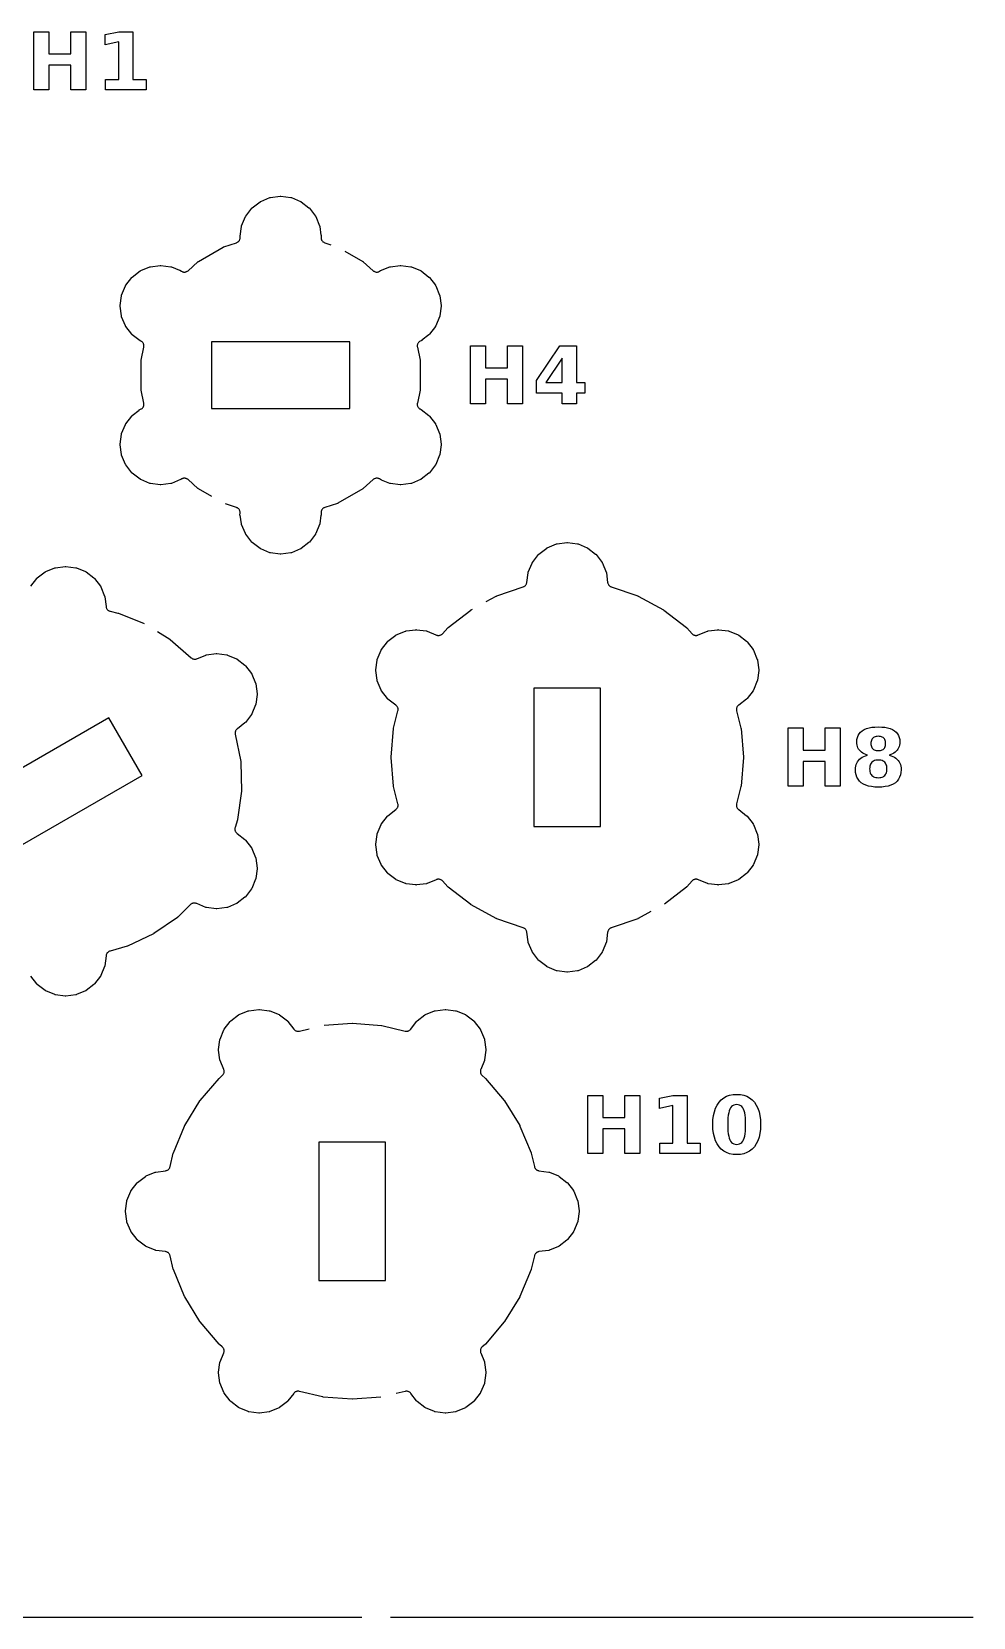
# Model space of a CAD drawing. Header units: millimetres. Extents: x 0 to 300, y 0 to 300.
# Drawn here: x 260.6 to 300, y 150 to 216.4 of the extents above; entities that cross this region are included whole.
import ezdxf

# ---------------------------------------------------------------- set-up
doc = ezdxf.new("R2010")
doc.units = ezdxf.units.MM
doc.layers.add('CUT', color=1, linetype='CONTINUOUS')
doc.layers.add('ENGRAVE', color=5, linetype='CONTINUOUS')

msp = doc.modelspace()

# ---------------------------------------------------------------- linework, layer by layer
at = {"layer": 'CUT', "color": 1}
for points in [[(268.1199, 196.9157), (267.5584, 197.2398), (267.5469, 197.2473), (267.5363, 197.2559), (267.1242, 197.627), (267.1055, 197.6422), (267.0869, 197.6545), (267.0672, 197.6649), (267.0465, 197.6733), (267.0252, 197.6796), (267.0033, 197.6838), (266.9811, 197.6857), (266.9588, 197.6855), (266.9366, 197.6831), (266.9148, 197.6785), (266.8936, 197.6717), (266.8731, 197.6629), (266.8537, 197.6521), (266.8401, 197.6427), (266.824, 197.6318), (266.8112, 197.6259), (266.4296, 197.4678), (266.4157, 197.4627), (266.4012, 197.4602), (265.9917, 197.4063), (265.977, 197.405), (265.9624, 197.4063), (265.5528, 197.4602), (265.5383, 197.4628), (265.5245, 197.4678), (265.1429, 197.6259), (265.1295, 197.6321), (265.1175, 197.6405), (264.7898, 197.892), (264.7785, 197.9015), (264.769, 197.9127), (264.5176, 198.2404), (264.5091, 198.2525), (264.5029, 198.2658), (264.3448, 198.6475), (264.3398, 198.6613), (264.3373, 198.6758), (264.2833, 199.0853), (264.2821, 199.1), (264.2833, 199.1147), (264.3373, 199.5242), (264.3398, 199.5387), (264.3448, 199.5525), (264.5029, 199.9342), (264.5092, 199.9475), (264.5176, 199.9596), (264.769, 200.2873), (264.7785, 200.2986), (264.7898, 200.308), (265.0843, 200.534), (265.0795, 200.5443), (265.1614, 200.5831), (265.1805, 200.5946), (265.1984, 200.6079), (265.2149, 200.6229), (265.2298, 200.6395), (265.2429, 200.6575), (265.2543, 200.6766), (265.2637, 200.6969), (265.271, 200.7179), (265.2762, 200.7395), (265.2793, 200.7616), (265.2801, 200.7839), (265.2788, 200.8061), (265.2749, 200.83), (265.1596, 201.3724), (265.1575, 201.3859), (265.1568, 201.3996), (265.1568, 202.6004), (265.1575, 202.6141), (265.1596, 202.6276), (265.2749, 203.17), (265.2788, 203.1939), (265.2801, 203.2161), (265.2793, 203.2384), (265.2762, 203.2605), (265.271, 203.2821), (265.2637, 203.3031), (265.2543, 203.3234), (265.2429, 203.3425), (265.2298, 203.3605), (265.2149, 203.3771), (265.1984, 203.3921), (265.1805, 203.4054), (265.1614, 203.4169), (265.1465, 203.424), (265.1291, 203.4324), (265.1175, 203.4405), (264.7898, 203.692), (264.7785, 203.7015), (264.769, 203.7127), (264.5176, 204.0404), (264.5091, 204.0525), (264.5029, 204.0658), (264.3448, 204.4475), (264.3398, 204.4613), (264.3373, 204.4758), (264.2833, 204.8853), (264.2821, 204.9), (264.2833, 204.9147), (264.3373, 205.3242), (264.3398, 205.3387), (264.3448, 205.3525), (264.5029, 205.7342), (264.5092, 205.7475), (264.5176, 205.7596), (264.769, 206.0873), (264.7785, 206.0986), (264.7898, 206.108), (265.1175, 206.3595), (265.1296, 206.3679), (265.1429, 206.3741), (265.5245, 206.5322), (265.5384, 206.5373), (265.5529, 206.5398), (265.9624, 206.5937), (265.9771, 206.595), (265.9917, 206.5937), (266.4013, 206.5398), (266.4158, 206.5372), (266.4296, 206.5322), (266.7725, 206.3902), (266.7791, 206.3995), (266.8537, 206.3479), (266.8731, 206.3371), (266.8936, 206.3283), (266.9148, 206.3215), (266.9366, 206.3169), (266.9588, 206.3145), (266.9811, 206.3143), (267.0033, 206.3162), (267.0252, 206.3204), (267.0465, 206.3267), (267.0672, 206.3351), (267.0869, 206.3455), (267.1055, 206.3578), (267.1242, 206.373), (267.5363, 206.7441), (267.5469, 206.7527), (267.5584, 206.7602), (268.5983, 207.3606), (268.6105, 207.3668), (268.6234, 207.3717), (269.1507, 207.5431), (269.1733, 207.5517), (269.1933, 207.5616), (269.2121, 207.5735), (269.2297, 207.5872), (269.2458, 207.6025), (269.2604, 207.6194), (269.2732, 207.6376), (269.2841, 207.657), (269.2931, 207.6774), (269.3, 207.6986), (269.3048, 207.7204), (269.3074, 207.7425), (269.3078, 207.7648), (269.3064, 207.7812), (269.305, 207.8006), (269.3063, 207.8147), (269.3602, 208.2242), (269.3628, 208.2387), (269.3678, 208.2525), (269.5259, 208.6342), (269.5321, 208.6475), (269.5405, 208.6596), (269.792, 208.9873), (269.8015, 208.9986), (269.8127, 209.008), (270.1404, 209.2595), (270.1525, 209.2679), (270.1658, 209.2741), (270.5475, 209.4322), (270.5613, 209.4373), (270.5758, 209.4398), (270.9853, 209.4937), (271, 209.495), (271.0147, 209.4937), (271.4242, 209.4398), (271.4387, 209.4372), (271.4525, 209.4322), (271.8342, 209.2741), (271.8475, 209.2679), (271.8596, 209.2595), (272.1873, 209.008), (272.1986, 208.9985), (272.208, 208.9873), (272.4595, 208.6596), (272.4679, 208.6475), (272.4741, 208.6342), (272.6322, 208.2525), (272.6373, 208.2387), (272.6398, 208.2242), (272.6883, 207.8562), (272.6996, 207.8552), (272.6922, 207.7648), (272.6926, 207.7425), (272.6952, 207.7204), (272.7, 207.6986), (272.7069, 207.6774), (272.7159, 207.657), (272.7268, 207.6376), (272.7396, 207.6194), (272.7542, 207.6025), (272.7703, 207.5872), (272.7879, 207.5735), (272.8067, 207.5616), (272.8267, 207.5517), (272.8493, 207.5431), (273.1045, 207.4601)], [(273.693, 207.1924), (274.4416, 206.7602), (274.4531, 206.7527), (274.4637, 206.7441), (274.8758, 206.373), (274.8945, 206.3578), (274.9131, 206.3455), (274.9328, 206.3351), (274.9535, 206.3267), (274.9748, 206.3204), (274.9967, 206.3162), (275.0189, 206.3143), (275.0412, 206.3145), (275.0634, 206.3169), (275.0852, 206.3215), (275.1064, 206.3283), (275.1269, 206.3371), (275.1463, 206.3479), (275.1599, 206.3573), (275.176, 206.3682), (275.1888, 206.3741), (275.5704, 206.5322), (275.5843, 206.5373), (275.5988, 206.5398), (276.0083, 206.5937), (276.023, 206.595), (276.0376, 206.5937), (276.4472, 206.5398), (276.4617, 206.5372), (276.4755, 206.5322), (276.8571, 206.3741), (276.8705, 206.3679), (276.8825, 206.3595), (277.2102, 206.108), (277.2215, 206.0985), (277.231, 206.0873), (277.4824, 205.7596), (277.4909, 205.7475), (277.4971, 205.7342), (277.6552, 205.3525), (277.6602, 205.3387), (277.6627, 205.3242), (277.7167, 204.9147), (277.7179, 204.9), (277.7167, 204.8853), (277.6627, 204.4758), (277.6602, 204.4613), (277.6552, 204.4475), (277.4971, 204.0658), (277.4908, 204.0525), (277.4824, 204.0404), (277.231, 203.7127), (277.2215, 203.7014), (277.2102, 203.692), (276.9157, 203.466), (276.9205, 203.4557), (276.8386, 203.4169), (276.8195, 203.4054), (276.8016, 203.3921), (276.7851, 203.3771), (276.7702, 203.3605), (276.7571, 203.3425), (276.7457, 203.3234), (276.7363, 203.3031), (276.729, 203.2821), (276.7238, 203.2605), (276.7207, 203.2384), (276.7199, 203.2161), (276.7212, 203.1939), (276.7251, 203.17), (276.8404, 202.6276), (276.8425, 202.6141), (276.8432, 202.6004), (276.8432, 201.3996), (276.8425, 201.3859), (276.8404, 201.3724), (276.7251, 200.83), (276.7212, 200.8061), (276.7199, 200.7839), (276.7207, 200.7616), (276.7238, 200.7395), (276.729, 200.7179), (276.7363, 200.6969), (276.7457, 200.6766), (276.7571, 200.6575), (276.7702, 200.6395), (276.7851, 200.6229), (276.8016, 200.6079), (276.8195, 200.5946), (276.8386, 200.5831), (276.8535, 200.576), (276.8709, 200.5676), (276.8825, 200.5595), (277.2102, 200.308), (277.2215, 200.2985), (277.231, 200.2873), (277.4824, 199.9596), (277.4909, 199.9475), (277.4971, 199.9342), (277.6552, 199.5525), (277.6602, 199.5387), (277.6627, 199.5242), (277.7167, 199.1147), (277.7179, 199.1), (277.7167, 199.0853), (277.6627, 198.6758), (277.6602, 198.6613), (277.6552, 198.6475), (277.4971, 198.2658), (277.4908, 198.2525), (277.4824, 198.2404), (277.231, 197.9127), (277.2215, 197.9014), (277.2102, 197.892), (276.8825, 197.6405), (276.8704, 197.6321), (276.8571, 197.6259), (276.4755, 197.4678), (276.4616, 197.4627), (276.4471, 197.4602), (276.0376, 197.4063), (276.0229, 197.405), (276.0083, 197.4063), (275.5987, 197.4602), (275.5842, 197.4628), (275.5704, 197.4678), (275.2275, 197.6098), (275.2209, 197.6005), (275.1463, 197.6521), (275.1269, 197.6629), (275.1064, 197.6717), (275.0852, 197.6785), (275.0634, 197.6831), (275.0412, 197.6855), (275.0189, 197.6857), (274.9967, 197.6838), (274.9748, 197.6796), (274.9535, 197.6733), (274.9328, 197.6649), (274.9131, 197.6545), (274.8945, 197.6422), (274.8758, 197.627), (274.4637, 197.2559), (274.4531, 197.2473), (274.4416, 197.2398), (273.4017, 196.6394), (273.3895, 196.6332), (273.3766, 196.6283), (272.8493, 196.4569), (272.8267, 196.4483), (272.8067, 196.4384), (272.7879, 196.4265), (272.7703, 196.4128), (272.7542, 196.3975), (272.7396, 196.3806), (272.7268, 196.3624), (272.7159, 196.343), (272.7069, 196.3226), (272.7, 196.3014), (272.6952, 196.2796), (272.6926, 196.2575), (272.6922, 196.2352), (272.6996, 196.1448), (272.6883, 196.1438), (272.6398, 195.7758), (272.6372, 195.7613), (272.6322, 195.7475), (272.4741, 195.3658), (272.4679, 195.3525), (272.4595, 195.3404), (272.208, 195.0127), (272.1985, 195.0014), (272.1873, 194.992), (271.8596, 194.7405), (271.8475, 194.7321), (271.8342, 194.7259), (271.4525, 194.5678), (271.4387, 194.5627), (271.4242, 194.5602), (271.0147, 194.5063), (271, 194.505), (270.9853, 194.5063), (270.5758, 194.5602), (270.5613, 194.5628), (270.5475, 194.5678), (270.1658, 194.7259), (270.1525, 194.7321), (270.1404, 194.7405), (269.8127, 194.992), (269.8014, 195.0015), (269.792, 195.0127), (269.5405, 195.3404), (269.5321, 195.3525), (269.5259, 195.3658), (269.3678, 195.7475), (269.3627, 195.7613), (269.3602, 195.7758), (269.3117, 196.1438), (269.3004, 196.1448), (269.3078, 196.2352), (269.3074, 196.2575), (269.3048, 196.2796), (269.3, 196.3014), (269.2931, 196.3226), (269.2841, 196.343), (269.2732, 196.3624), (269.2604, 196.3806), (269.2458, 196.3975), (269.2297, 196.4128), (269.2121, 196.4265), (269.1933, 196.4384), (269.1733, 196.4483), (269.1507, 196.4569), (268.69, 196.6066)], [(279.6027, 192.5188), (280.0278, 192.7489), (280.0376, 192.7537), (280.0477, 192.7576), (281.1554, 193.1379), (281.1782, 193.147), (281.1983, 193.1575), (281.2172, 193.17), (281.2348, 193.1843), (281.2509, 193.2003), (281.2652, 193.2179), (281.2777, 193.2368), (281.2883, 193.2569), (281.2967, 193.2779), (281.3031, 193.2997), (281.3075, 193.3238), (281.3602, 193.7242), (281.3628, 193.7387), (281.3678, 193.7525), (281.5259, 194.1342), (281.5321, 194.1475), (281.5405, 194.1596), (281.792, 194.4873), (281.8015, 194.4986), (281.8127, 194.508), (282.1404, 194.7595), (282.1525, 194.7679), (282.1658, 194.7741), (282.5475, 194.9322), (282.5613, 194.9373), (282.5758, 194.9398), (282.9853, 194.9937), (283, 194.995), (283.0147, 194.9937), (283.4242, 194.9398), (283.4387, 194.9372), (283.4525, 194.9322), (283.8342, 194.7741), (283.8475, 194.7679), (283.8596, 194.7595), (284.1873, 194.508), (284.1986, 194.4985), (284.208, 194.4873), (284.4595, 194.1596), (284.4679, 194.1475), (284.4741, 194.1342), (284.6322, 193.7525), (284.6373, 193.7387), (284.6398, 193.7242), (284.6925, 193.3238), (284.6969, 193.2997), (284.7033, 193.2779), (284.7117, 193.2569), (284.7223, 193.2368), (284.7348, 193.2179), (284.7491, 193.2003), (284.7652, 193.1843), (284.7828, 193.17), (284.8017, 193.1575), (284.8218, 193.147), (284.8446, 193.1379), (285.9523, 192.7576), (285.9624, 192.7537), (285.9722, 192.7489), (287.0243, 192.1795), (287.0336, 192.1739), (287.0425, 192.1676), (287.9866, 191.4328), (287.9948, 191.4258), (288.0025, 191.4182), (288.2249, 191.1765), (288.2418, 191.1599), (288.2588, 191.1462), (288.277, 191.1341), (288.2963, 191.1239), (288.3165, 191.1156), (288.3374, 191.1093), (288.3588, 191.1051), (288.3806, 191.1029), (288.4024, 191.1029), (288.4242, 191.105), (288.4456, 191.1092), (288.4665, 191.1155), (288.4834, 191.1224), (288.8695, 191.2822), (288.8833, 191.2873), (288.8978, 191.2898), (289.3073, 191.3437), (289.322, 191.345), (289.3367, 191.3437), (289.7462, 191.2898), (289.7607, 191.2872), (289.7745, 191.2822), (290.1562, 191.1241), (290.1695, 191.1179), (290.1815, 191.1095), (290.5093, 190.858), (290.5206, 190.8485), (290.53, 190.8373), (290.7815, 190.5096), (290.7899, 190.4975), (290.7961, 190.4842), (290.9542, 190.1025), (290.9592, 190.0887), (290.9618, 190.0742), (291.0157, 189.6647), (291.017, 189.65), (291.0157, 189.6353), (290.9618, 189.2258), (290.9592, 189.2113), (290.9542, 189.1975), (290.7961, 188.8158), (290.7899, 188.8025), (290.7815, 188.7904), (290.53, 188.4627), (290.5205, 188.4514), (290.5093, 188.442), (290.1815, 188.1905), (290.1793, 188.189), (290.1599, 188.1739), (290.1436, 188.1583), (290.1289, 188.1411), (290.1159, 188.1225), (290.1049, 188.1027), (290.096, 188.0819), (290.0892, 188.0604), (290.0846, 188.0382), (290.0822, 188.0157), (290.0821, 187.9931), (290.0843, 187.9705), (290.0892, 187.9465), (290.272, 187.2245), (290.2742, 187.2139), (290.2756, 187.2031), (290.3744, 186.0108), (290.3748, 186), (290.3744, 185.9892), (290.2756, 184.7969), (290.2742, 184.7861), (290.272, 184.7755), (290.0892, 184.0535), (290.0843, 184.0295), (290.0821, 184.0069), (290.0822, 183.9843), (290.0846, 183.9618), (290.0892, 183.9396), (290.096, 183.9181), (290.1049, 183.8973), (290.1159, 183.8775), (290.1289, 183.8589), (290.1436, 183.8417), (290.1599, 183.8261), (290.1793, 183.811), (290.1815, 183.8095), (290.5093, 183.558), (290.5206, 183.5485), (290.53, 183.5373), (290.7815, 183.2096), (290.7899, 183.1975), (290.7961, 183.1842), (290.9542, 182.8025), (290.9592, 182.7887), (290.9618, 182.7742), (291.0157, 182.3647), (291.017, 182.35), (291.0157, 182.3353), (290.9618, 181.9258), (290.9592, 181.9113), (290.9542, 181.8975), (290.7961, 181.5158), (290.7899, 181.5025), (290.7815, 181.4904), (290.53, 181.1627), (290.5205, 181.1514), (290.5093, 181.142), (290.1815, 180.8905), (290.1695, 180.8821), (290.1561, 180.8759), (289.7745, 180.7178), (289.7607, 180.7127), (289.7462, 180.7102), (289.3366, 180.6563), (289.322, 180.655), (289.3073, 180.6563), (288.8978, 180.7102), (288.8833, 180.7128), (288.8694, 180.7178), (288.494, 180.8733), (288.4665, 180.8845), (288.4456, 180.8908), (288.4242, 180.895), (288.4024, 180.8971), (288.3806, 180.8971), (288.3588, 180.8949), (288.3374, 180.8907), (288.3165, 180.8844), (288.2963, 180.8761), (288.277, 180.8659), (288.2588, 180.8538), (288.2418, 180.8401), (288.2249, 180.8235), (288.0025, 180.5818), (287.9948, 180.5742), (287.9866, 180.5672), (287.0721, 179.8555)], [(260.5405, 193.1596), (260.792, 193.4873), (260.8015, 193.4986), (260.8127, 193.508), (261.1404, 193.7595), (261.1525, 193.7679), (261.1658, 193.7741), (261.5475, 193.9322), (261.5613, 193.9373), (261.5758, 193.9398), (261.9853, 193.9937), (262, 193.995), (262.0147, 193.9937), (262.4242, 193.9398), (262.4387, 193.9372), (262.4525, 193.9322), (262.8342, 193.7741), (262.8475, 193.7679), (262.8596, 193.7595), (263.1873, 193.508), (263.1986, 193.4985), (263.208, 193.4873), (263.4595, 193.1596), (263.4679, 193.1475), (263.4741, 193.1342), (263.6322, 192.7525), (263.6373, 192.7387), (263.6398, 192.7242), (263.6928, 192.3213), (263.6969, 192.2919), (263.7019, 192.2706), (263.709, 192.25), (263.718, 192.2301), (263.729, 192.2112), (263.7417, 192.1934), (263.7561, 192.177), (263.772, 192.162), (263.7893, 192.1487), (263.8078, 192.1371), (263.8273, 192.1273), (263.8477, 192.1195), (263.8705, 192.1132), (264.191, 192.0414), (264.2015, 192.0386), (264.2117, 192.0349), (265.2853, 191.5988)], [(286.5048, 179.5394), (285.9722, 179.2511), (285.9624, 179.2463), (285.9523, 179.2424), (284.8446, 178.8621), (284.8218, 178.853), (284.8017, 178.8425), (284.7828, 178.83), (284.7652, 178.8157), (284.7491, 178.7997), (284.7348, 178.7821), (284.7223, 178.7632), (284.7117, 178.7431), (284.7033, 178.7221), (284.6969, 178.7003), (284.6925, 178.6762), (284.6398, 178.2758), (284.6372, 178.2613), (284.6322, 178.2475), (284.4741, 177.8658), (284.4679, 177.8525), (284.4595, 177.8404), (284.208, 177.5127), (284.1985, 177.5014), (284.1873, 177.492), (283.8596, 177.2405), (283.8475, 177.2321), (283.8342, 177.2259), (283.4525, 177.0678), (283.4387, 177.0627), (283.4242, 177.0602), (283.0147, 177.0063), (283, 177.005), (282.9853, 177.0063), (282.5758, 177.0602), (282.5613, 177.0628), (282.5475, 177.0678), (282.1658, 177.2259), (282.1525, 177.2321), (282.1404, 177.2405), (281.8127, 177.492), (281.8014, 177.5015), (281.792, 177.5127), (281.5405, 177.8404), (281.5321, 177.8525), (281.5259, 177.8658), (281.3678, 178.2475), (281.3627, 178.2613), (281.3602, 178.2758), (281.3075, 178.6762), (281.3031, 178.7003), (281.2967, 178.7221), (281.2883, 178.7431), (281.2777, 178.7632), (281.2652, 178.7821), (281.2509, 178.7997), (281.2348, 178.8157), (281.2172, 178.83), (281.1983, 178.8425), (281.1782, 178.853), (281.1554, 178.8621), (280.0477, 179.2424), (280.0376, 179.2463), (280.0278, 179.2511), (278.9757, 179.8205), (278.9664, 179.8261), (278.9575, 179.8324), (278.0134, 180.5672), (278.0052, 180.5742), (277.9975, 180.5818), (277.7751, 180.8235), (277.7582, 180.8401), (277.7412, 180.8538), (277.723, 180.8659), (277.7037, 180.8761), (277.6835, 180.8844), (277.6626, 180.8907), (277.6412, 180.8949), (277.6194, 180.8971), (277.5976, 180.8971), (277.5758, 180.895), (277.5544, 180.8908), (277.5335, 180.8845), (277.5166, 180.8776), (277.1305, 180.7178), (277.1167, 180.7127), (277.1022, 180.7102), (276.6927, 180.6563), (276.678, 180.655), (276.6633, 180.6563), (276.2538, 180.7102), (276.2393, 180.7128), (276.2255, 180.7178), (275.8438, 180.8759), (275.8305, 180.8821), (275.8185, 180.8905), (275.4907, 181.142), (275.4794, 181.1515), (275.47, 181.1627), (275.2185, 181.4904), (275.2101, 181.5025), (275.2039, 181.5158), (275.0458, 181.8975), (275.0408, 181.9113), (275.0382, 181.9258), (274.9843, 182.3353), (274.983, 182.35), (274.9843, 182.3647), (275.0382, 182.7742), (275.0408, 182.7887), (275.0458, 182.8025), (275.2039, 183.1842), (275.2101, 183.1975), (275.2185, 183.2096), (275.47, 183.5373), (275.4795, 183.5486), (275.4907, 183.558), (275.8185, 183.8095), (275.8207, 183.811), (275.8401, 183.8261), (275.8564, 183.8417), (275.8711, 183.8589), (275.8841, 183.8775), (275.8951, 183.8973), (275.904, 183.9181), (275.9108, 183.9396), (275.9154, 183.9618), (275.9178, 183.9843), (275.9179, 184.0069), (275.9157, 184.0295), (275.9108, 184.0535), (275.728, 184.7755), (275.7258, 184.7861), (275.7244, 184.7969), (275.6256, 185.9892), (275.6252, 186), (275.6256, 186.0108), (275.7244, 187.2031), (275.7258, 187.2139), (275.728, 187.2245), (275.9108, 187.9465), (275.9157, 187.9705), (275.9179, 187.9931), (275.9178, 188.0157), (275.9154, 188.0382), (275.9108, 188.0604), (275.904, 188.0819), (275.8951, 188.1027), (275.8841, 188.1225), (275.8711, 188.1411), (275.8564, 188.1583), (275.8401, 188.1739), (275.8207, 188.189), (275.8185, 188.1905), (275.4907, 188.442), (275.4794, 188.4515), (275.47, 188.4627), (275.2185, 188.7904), (275.2101, 188.8025), (275.2039, 188.8158), (275.0458, 189.1975), (275.0408, 189.2113), (275.0382, 189.2258), (274.9843, 189.6353), (274.983, 189.65), (274.9843, 189.6647), (275.0382, 190.0742), (275.0408, 190.0887), (275.0458, 190.1025), (275.2039, 190.4842), (275.2101, 190.4975), (275.2185, 190.5096), (275.47, 190.8373), (275.4795, 190.8486), (275.4907, 190.858), (275.8185, 191.1095), (275.8305, 191.1179), (275.8439, 191.1241), (276.2255, 191.2822), (276.2393, 191.2873), (276.2538, 191.2898), (276.6634, 191.3437), (276.678, 191.345), (276.6927, 191.3437), (277.1022, 191.2898), (277.1167, 191.2872), (277.1306, 191.2822), (277.506, 191.1267), (277.5335, 191.1155), (277.5544, 191.1092), (277.5758, 191.105), (277.5976, 191.1029), (277.6194, 191.1029), (277.6412, 191.1051), (277.6626, 191.1093), (277.6835, 191.1156), (277.7037, 191.1239), (277.723, 191.1341), (277.7412, 191.1462), (277.7582, 191.1599), (277.7751, 191.1765), (277.9975, 191.4182), (278.0052, 191.4258), (278.0134, 191.4328), (278.9575, 192.1676), (278.9664, 192.1739), (278.9757, 192.1795), (279.031, 192.2094)], [(265.8427, 191.2656), (266.3586, 190.9484), (266.3676, 190.9424), (266.3761, 190.9356), (267.2593, 190.1664), (267.2786, 190.1512), (267.2978, 190.1391), (267.318, 190.1289), (267.3392, 190.1208), (267.3611, 190.115), (267.3835, 190.1113), (267.4061, 190.1099), (267.4288, 190.1108), (267.4512, 190.114), (267.4732, 190.1194), (267.4964, 190.1277), (267.8695, 190.2822), (267.8833, 190.2873), (267.8978, 190.2898), (268.3073, 190.3437), (268.322, 190.345), (268.3367, 190.3437), (268.7462, 190.2898), (268.7607, 190.2872), (268.7745, 190.2822), (269.1562, 190.1241), (269.1695, 190.1179), (269.1815, 190.1095), (269.5093, 189.858), (269.5206, 189.8485), (269.53, 189.8373), (269.7815, 189.5096), (269.7899, 189.4975), (269.7961, 189.4842), (269.9542, 189.1025), (269.9592, 189.0887), (269.9618, 189.0742), (270.0157, 188.6647), (270.017, 188.65), (270.0157, 188.6353), (269.9618, 188.2258), (269.9592, 188.2113), (269.9542, 188.1975), (269.7961, 187.8158), (269.7899, 187.8025), (269.7815, 187.7904), (269.53, 187.4627), (269.5205, 187.4514), (269.5093, 187.442), (269.1889, 187.1962), (269.1702, 187.1802), (269.1545, 187.1639), (269.1405, 187.146), (269.1284, 187.1269), (269.1183, 187.1066), (269.1102, 187.0854), (269.1044, 187.0635), (269.1008, 187.0411), (269.0994, 187.0185), (269.1004, 186.9958), (269.1039, 186.9715), (269.3284, 185.822), (269.33, 185.8113), (269.3308, 185.8005), (269.3638, 184.6046), (269.3636, 184.5937), (269.3626, 184.583), (269.1982, 183.3979), (269.1963, 183.3873), (269.1935, 183.3768), (269.0955, 183.0633), (269.0895, 183.0404), (269.0861, 183.0189), (269.0848, 182.9971), (269.0856, 182.9752), (269.0885, 182.9536), (269.0935, 182.9323), (269.1005, 182.9116), (269.1096, 182.8917), (269.1205, 182.8728), (269.1332, 182.855), (269.1475, 182.8386), (269.1634, 182.8236), (269.1778, 182.8124), (269.5093, 182.558), (269.5206, 182.5485), (269.53, 182.5373), (269.7815, 182.2096), (269.7899, 182.1975), (269.7961, 182.1842), (269.9542, 181.8025), (269.9592, 181.7887), (269.9618, 181.7742), (270.0157, 181.3647), (270.017, 181.35), (270.0157, 181.3353), (269.9618, 180.9258), (269.9592, 180.9113), (269.9542, 180.8975), (269.7961, 180.5158), (269.7899, 180.5025), (269.7815, 180.4904), (269.53, 180.1627), (269.5205, 180.1514), (269.5093, 180.142), (269.1815, 179.8905), (269.1695, 179.8821), (269.1561, 179.8759), (268.7745, 179.7178), (268.7607, 179.7127), (268.7462, 179.7102), (268.3366, 179.6563), (268.322, 179.655), (268.3073, 179.6563), (267.8978, 179.7102), (267.8833, 179.7128), (267.8694, 179.7178), (267.4878, 179.8759), (267.4853, 179.877), (267.4626, 179.8863), (267.4409, 179.8926), (267.4187, 179.8968), (267.3961, 179.8987), (267.3735, 179.8983), (267.351, 179.8957), (267.3289, 179.8908), (267.3074, 179.8837), (267.2868, 179.8745), (267.2671, 179.8632), (267.2487, 179.8501), (267.2303, 179.8339), (266.6964, 179.3145), (266.6883, 179.3073), (266.6797, 179.3007), (265.6966, 178.619), (265.6874, 178.6132), (265.6778, 178.6082), (264.5959, 178.0976), (264.5859, 178.0934), (264.5756, 178.09), (263.8589, 177.8874), (263.8356, 177.8795), (263.815, 177.8701), (263.7955, 177.8588), (263.7772, 177.8455), (263.7603, 177.8304), (263.745, 177.8137), (263.7315, 177.7956), (263.7198, 177.7762), (263.7102, 177.7557), (263.7027, 177.7343), (263.6973, 177.7124), (263.694, 177.6881), (263.6937, 177.6853), (263.6398, 177.2758), (263.6372, 177.2613), (263.6322, 177.2475), (263.4741, 176.8658), (263.4679, 176.8525), (263.4595, 176.8404), (263.208, 176.5127), (263.1985, 176.5014), (263.1873, 176.492), (262.8596, 176.2405), (262.8475, 176.2321), (262.8342, 176.2259), (262.4525, 176.0678), (262.4387, 176.0627), (262.4242, 176.0602), (262.0147, 176.0063), (262, 176.005), (261.9853, 176.0063), (261.5758, 176.0602), (261.5613, 176.0628), (261.5475, 176.0678), (261.1658, 176.2259), (261.1525, 176.2321), (261.1404, 176.2405), (260.8127, 176.492), (260.8014, 176.5015), (260.792, 176.5127), (260.5405, 176.8404)], [(275.2006, 159.2193), (274.0103, 159.1256), (274, 159.1252), (273.9897, 159.1256), (272.7783, 159.2209), (272.7681, 159.2221), (272.758, 159.2241), (271.7852, 159.4577), (271.7622, 159.462), (271.7408, 159.464), (271.7192, 159.4639), (271.6977, 159.4618), (271.6765, 159.4575), (271.6559, 159.4513), (271.6359, 159.4432), (271.6168, 159.4331), (271.5987, 159.4213), (271.5819, 159.4078), (271.5665, 159.3927), (271.5513, 159.3749), (271.308, 159.0577), (271.2985, 159.0464), (271.2873, 159.037), (270.9596, 158.7855), (270.9475, 158.7771), (270.9342, 158.7709), (270.5525, 158.6128), (270.5387, 158.6077), (270.5242, 158.6052), (270.1147, 158.5513), (270.1, 158.55), (270.0853, 158.5513), (269.6758, 158.6052), (269.6613, 158.6078), (269.6475, 158.6128), (269.2658, 158.7709), (269.2525, 158.7771), (269.2404, 158.7855), (268.9127, 159.037), (268.9014, 159.0465), (268.892, 159.0577), (268.6405, 159.3854), (268.6321, 159.3975), (268.6259, 159.4108), (268.4678, 159.7925), (268.4627, 159.8063), (268.4602, 159.8208), (268.4063, 160.2303), (268.405, 160.245), (268.4063, 160.2597), (268.4602, 160.6692), (268.4628, 160.6837), (268.4678, 160.6975), (268.6196, 161.0639), (268.6275, 161.0861), (268.6328, 161.1072), (268.6361, 161.1286), (268.6373, 161.1503), (268.6364, 161.1721), (268.6334, 161.1936), (268.6283, 161.2147), (268.6212, 161.2353), (268.6122, 161.255), (268.6012, 161.2738), (268.5886, 161.2915), (268.5743, 161.3078), (268.5571, 161.324), (268.4392, 161.4247), (268.4317, 161.4317), (268.4247, 161.4392), (267.6355, 162.3632), (267.6291, 162.3713), (267.6234, 162.3799), (266.9885, 163.4159), (266.9835, 163.4249), (266.9792, 163.4343), (266.5142, 164.5569), (266.5106, 164.5665), (266.5078, 164.5765), (266.3739, 165.1341), (266.367, 165.1575), (266.3585, 165.1784), (266.348, 165.1984), (266.3355, 165.2172), (266.3212, 165.2346), (266.3052, 165.2505), (266.2877, 165.2647), (266.2689, 165.2772), (266.2489, 165.2876), (266.2279, 165.296), (266.2063, 165.3023), (266.1822, 165.3067), (265.7758, 165.3602), (265.7613, 165.3628), (265.7475, 165.3678), (265.3658, 165.5259), (265.3525, 165.5321), (265.3404, 165.5405), (265.0127, 165.792), (265.0014, 165.8015), (264.992, 165.8127), (264.7405, 166.1404), (264.7321, 166.1525), (264.7259, 166.1658), (264.5678, 166.5475), (264.5627, 166.5613), (264.5602, 166.5758), (264.5063, 166.9853), (264.505, 167), (264.5063, 167.0147), (264.5602, 167.4242), (264.5628, 167.4387), (264.5678, 167.4525), (264.7259, 167.8342), (264.7321, 167.8475), (264.7405, 167.8596), (264.992, 168.1873), (265.0015, 168.1986), (265.0127, 168.208), (265.3404, 168.4595), (265.3525, 168.4679), (265.3658, 168.4741), (265.7475, 168.6322), (265.7613, 168.6373), (265.7758, 168.6398), (266.1822, 168.6933), (266.2063, 168.6977), (266.2279, 168.704), (266.2489, 168.7124), (266.2689, 168.7228), (266.2877, 168.7353), (266.3052, 168.7495), (266.3212, 168.7654), (266.3355, 168.7828), (266.348, 168.8016), (266.3585, 168.8216), (266.367, 168.8425), (266.3739, 168.8659), (266.5078, 169.4235), (266.5106, 169.4335), (266.5142, 169.4431), (266.9792, 170.5657), (266.9835, 170.5751), (266.9885, 170.5841), (267.6234, 171.6201), (267.6291, 171.6287), (267.6355, 171.6368), (268.4247, 172.5608), (268.4317, 172.5683), (268.4392, 172.5753), (268.5571, 172.676), (268.5743, 172.6922), (268.5886, 172.7085), (268.6012, 172.7262), (268.6122, 172.745), (268.6212, 172.7647), (268.6283, 172.7853), (268.6334, 172.8064), (268.6364, 172.8279), (268.6373, 172.8497), (268.6361, 172.8714), (268.6328, 172.8928), (268.6275, 172.9139), (268.6196, 172.9361), (268.4678, 173.3025), (268.4627, 173.3163), (268.4602, 173.3308), (268.4063, 173.7403), (268.405, 173.755), (268.4063, 173.7697), (268.4602, 174.1792), (268.4628, 174.1937), (268.4678, 174.2075), (268.6259, 174.5892), (268.6321, 174.6025), (268.6405, 174.6146), (268.892, 174.9423), (268.9015, 174.9536), (268.9127, 174.963), (269.2404, 175.2145), (269.2525, 175.2229), (269.2658, 175.2291), (269.6475, 175.3872), (269.6613, 175.3923), (269.6758, 175.3948), (270.0853, 175.4487), (270.1, 175.45), (270.1147, 175.4487), (270.5242, 175.3948), (270.5387, 175.3922), (270.5525, 175.3872), (270.9342, 175.2291), (270.9475, 175.2229), (270.9596, 175.2145), (271.2873, 174.963), (271.2986, 174.9535), (271.308, 174.9423), (271.5513, 174.6251), (271.5665, 174.6073), (271.5819, 174.5922), (271.5987, 174.5787), (271.6168, 174.5669), (271.6359, 174.5568), (271.6559, 174.5487), (271.6765, 174.5425), (271.6977, 174.5382), (271.7192, 174.5361), (271.7408, 174.536), (271.7622, 174.538), (271.7852, 174.5423), (272.1938, 174.6404)], [(272.8273, 174.7829), (273.9897, 174.8744), (274, 174.8748), (274.0103, 174.8744), (275.2217, 174.7791), (275.2319, 174.7779), (275.242, 174.7759), (276.2148, 174.5423), (276.2378, 174.538), (276.2592, 174.536), (276.2808, 174.5361), (276.3023, 174.5382), (276.3235, 174.5425), (276.3441, 174.5487), (276.3641, 174.5568), (276.3832, 174.5669), (276.4013, 174.5787), (276.4181, 174.5922), (276.4335, 174.6073), (276.4487, 174.6251), (276.692, 174.9423), (276.7015, 174.9536), (276.7127, 174.963), (277.0404, 175.2145), (277.0525, 175.2229), (277.0658, 175.2291), (277.4475, 175.3872), (277.4613, 175.3923), (277.4758, 175.3948), (277.8853, 175.4487), (277.9, 175.45), (277.9147, 175.4487), (278.3242, 175.3948), (278.3387, 175.3922), (278.3525, 175.3872), (278.7342, 175.2291), (278.7475, 175.2229), (278.7596, 175.2145), (279.0873, 174.963), (279.0986, 174.9535), (279.108, 174.9423), (279.3595, 174.6146), (279.3679, 174.6025), (279.3741, 174.5892), (279.5322, 174.2075), (279.5373, 174.1937), (279.5398, 174.1792), (279.5937, 173.7697), (279.595, 173.755), (279.5937, 173.7403), (279.5398, 173.3308), (279.5372, 173.3163), (279.5322, 173.3025), (279.3804, 172.9361), (279.3725, 172.9139), (279.3672, 172.8928), (279.3639, 172.8714), (279.3627, 172.8497), (279.3636, 172.8279), (279.3666, 172.8064), (279.3717, 172.7853), (279.3788, 172.7647), (279.3878, 172.745), (279.3988, 172.7262), (279.4114, 172.7085), (279.4257, 172.6922), (279.4429, 172.676), (279.5608, 172.5753), (279.5683, 172.5683), (279.5753, 172.5608), (280.3645, 171.6368), (280.3709, 171.6287), (280.3766, 171.6201), (281.0115, 170.5841), (281.0165, 170.5751), (281.0208, 170.5657), (281.4858, 169.4431), (281.4894, 169.4335), (281.4922, 169.4235), (281.6261, 168.8659), (281.633, 168.8425), (281.6415, 168.8216), (281.652, 168.8016), (281.6645, 168.7828), (281.6788, 168.7654), (281.6948, 168.7495), (281.7123, 168.7353), (281.7311, 168.7228), (281.7511, 168.7124), (281.7721, 168.704), (281.7937, 168.6977), (281.8178, 168.6933), (282.2242, 168.6398), (282.2387, 168.6372), (282.2525, 168.6322), (282.6342, 168.4741), (282.6475, 168.4679), (282.6596, 168.4595), (282.9873, 168.208), (282.9986, 168.1985), (283.008, 168.1873), (283.2595, 167.8596), (283.2679, 167.8475), (283.2741, 167.8342), (283.4322, 167.4525), (283.4373, 167.4387), (283.4398, 167.4242), (283.4937, 167.0147), (283.495, 167), (283.4937, 166.9853), (283.4398, 166.5758), (283.4372, 166.5613), (283.4322, 166.5475), (283.2741, 166.1658), (283.2679, 166.1525), (283.2595, 166.1404), (283.008, 165.8127), (282.9985, 165.8014), (282.9873, 165.792), (282.6596, 165.5405), (282.6475, 165.5321), (282.6342, 165.5259), (282.2525, 165.3678), (282.2387, 165.3627), (282.2242, 165.3602), (281.8178, 165.3067), (281.7937, 165.3023), (281.7721, 165.296), (281.7511, 165.2876), (281.7311, 165.2772), (281.7123, 165.2647), (281.6948, 165.2505), (281.6788, 165.2346), (281.6645, 165.2172), (281.652, 165.1984), (281.6415, 165.1784), (281.633, 165.1575), (281.6261, 165.1341), (281.4922, 164.5765), (281.4894, 164.5665), (281.4858, 164.5569), (281.0208, 163.4343), (281.0165, 163.4249), (281.0115, 163.4159), (280.3766, 162.3799), (280.3709, 162.3713), (280.3645, 162.3632), (279.5753, 161.4392), (279.5683, 161.4317), (279.5608, 161.4247), (279.4429, 161.324), (279.4257, 161.3078), (279.4114, 161.2915), (279.3988, 161.2738), (279.3878, 161.255), (279.3788, 161.2353), (279.3717, 161.2147), (279.3666, 161.1936), (279.3636, 161.1721), (279.3627, 161.1503), (279.3639, 161.1286), (279.3672, 161.1072), (279.3725, 161.0861), (279.3804, 161.0639), (279.5322, 160.6975), (279.5373, 160.6837), (279.5398, 160.6692), (279.5937, 160.2597), (279.595, 160.245), (279.5937, 160.2303), (279.5398, 159.8208), (279.5372, 159.8063), (279.5322, 159.7925), (279.3741, 159.4108), (279.3679, 159.3975), (279.3595, 159.3854), (279.108, 159.0577), (279.0985, 159.0464), (279.0873, 159.037), (278.7596, 158.7855), (278.7475, 158.7771), (278.7342, 158.7709), (278.3525, 158.6128), (278.3387, 158.6077), (278.3242, 158.6052), (277.9147, 158.5513), (277.9, 158.55), (277.8853, 158.5513), (277.4758, 158.6052), (277.4613, 158.6078), (277.4475, 158.6128), (277.0658, 158.7709), (277.0525, 158.7771), (277.0404, 158.7855), (276.7127, 159.037), (276.7014, 159.0465), (276.692, 159.0577), (276.4487, 159.3749), (276.4335, 159.3927), (276.4181, 159.4078), (276.4013, 159.4213), (276.3832, 159.4331), (276.3641, 159.4432), (276.3441, 159.4513), (276.3235, 159.4575), (276.3023, 159.4618), (276.2808, 159.4639), (276.2592, 159.464), (276.2378, 159.462), (276.2148, 159.4577), (275.8335, 159.3661)], [(225.6, 150), (274.4, 150)], [(275.6, 150), (300, 150)]]:
    msp.add_lwpolyline(points, dxfattribs=at)
for points in [[(273.895, 203.395), (268.105, 203.395), (268.105, 200.605), (273.895, 200.605), (273.895, 203.395)], [(284.395, 183.105), (284.395, 188.895), (281.605, 188.895), (281.605, 183.105), (284.395, 183.105)], [(263.8096, 187.6556), (258.7954, 184.7606), (260.1904, 182.3444), (265.2046, 185.2394), (263.8096, 187.6556)], [(275.395, 164.105), (275.395, 169.895), (272.605, 169.895), (272.605, 164.105), (275.395, 164.105)]]:
    msp.add_lwpolyline(points, close=True, dxfattribs=at)
at = {"layer": 'ENGRAVE', "color": 5}
for points in [[(261.2921, 216.3766), (261.2921, 215.4505), (262.2166, 215.4505), (262.2166, 216.3766), (262.8432, 216.3766), (262.8432, 213.9466), (262.2166, 213.9466), (262.2166, 214.9769), (261.2921, 214.9769), (261.2921, 213.9466), (260.6655, 213.9466), (260.6655, 216.3766), (261.2921, 216.3766)], [(264.2265, 214.3795), (264.2265, 215.9502), (263.6585, 215.833), (263.6585, 216.2594), (264.2233, 216.3766), (264.819, 216.3766), (264.819, 214.3795), (265.3724, 214.3795), (265.3724, 213.9466), (263.6731, 213.9466), (263.6731, 214.3795), (264.2265, 214.3795)], [(279.5753, 203.23), (279.5753, 202.3039), (280.4998, 202.3039), (280.4998, 203.23), (281.1264, 203.23), (281.1264, 200.8), (280.4998, 200.8), (280.4998, 201.8303), (279.5753, 201.8303), (279.5753, 200.8), (278.9487, 200.8), (278.9487, 203.23), (279.5753, 203.23)], [(283.3854, 201.6968), (283.732, 201.6968), (283.732, 201.2427), (283.3854, 201.2427), (283.3854, 200.8), (282.7929, 200.8), (282.7929, 201.2427), (281.7154, 201.2427), (281.7154, 201.7798), (282.6888, 203.23), (283.3854, 203.23), (283.3854, 201.6968)], [(282.7929, 201.6968), (282.7929, 202.7141), (282.1061, 201.6968), (282.7929, 201.6968)], [(292.8743, 187.23), (292.8743, 186.3039), (293.7988, 186.3039), (293.7988, 187.23), (294.4254, 187.23), (294.4254, 184.8), (293.7988, 184.8), (293.7988, 185.8303), (292.8743, 185.8303), (292.8743, 184.8), (292.2477, 184.8), (292.2477, 187.23), (292.8743, 187.23)], [(295.3738, 186.1786), (295.3212, 186.2147), (295.2747, 186.2549), (295.2342, 186.299), (295.1999, 186.347), (295.1718, 186.3988), (295.15, 186.4545), (295.1344, 186.5139), (295.125, 186.5771), (295.1219, 186.6441), (295.1283, 186.7425), (295.1474, 186.8329), (295.1793, 186.9151), (295.2239, 186.9891), (295.2813, 187.055), (295.3514, 187.1128), (295.4339, 187.1621), (295.5283, 187.2023), (295.6346, 187.2337), (295.7529, 187.2561), (295.8831, 187.2695), (296.0252, 187.274), (296.1664, 187.2695), (296.2958, 187.2561), (296.4134, 187.2339), (296.5193, 187.2027), (296.6134, 187.1626), (296.6958, 187.1136), (296.7659, 187.0561), (296.8233, 186.9902), (296.8679, 186.9161), (296.8998, 186.8337), (296.9189, 186.743), (296.9253, 186.6441), (296.9222, 186.5771), (296.9127, 186.5139), (296.897, 186.4545), (296.875, 186.3988), (296.8467, 186.347), (296.8122, 186.299), (296.7715, 186.2549), (296.7247, 186.2147), (296.672, 186.1786), (296.6132, 186.1464), (296.5485, 186.1182), (296.4777, 186.0939), (296.5568, 186.0688), (296.6292, 186.0389), (296.6948, 186.0042), (296.7537, 185.9648), (296.8058, 185.9207), (296.8512, 185.8718), (296.8898, 185.8183), (296.9213, 185.7603), (296.9458, 185.6978), (296.9634, 185.6309), (296.9739, 185.5595), (296.9774, 185.4836), (296.9707, 185.3681), (296.9507, 185.2623), (296.9174, 185.1664), (296.8707, 185.0803), (296.8107, 185.004), (296.7373, 184.9375), (296.6508, 184.8811), (296.5515, 184.8349), (296.4393, 184.799), (296.3141, 184.7733), (296.1761, 184.7579), (296.0252, 184.7528), (295.8738, 184.7579), (295.7352, 184.7733), (295.6096, 184.799), (295.4968, 184.8349), (295.3969, 184.8811), (295.3099, 184.9375), (295.236, 185.004), (295.1756, 185.0803), (295.1286, 185.1664), (295.0951, 185.2623), (295.0749, 185.3681), (295.0682, 185.4836), (295.0717, 185.5595), (295.0822, 185.6309), (295.0997, 185.6978), (295.1243, 185.7603), (295.1558, 185.8183), (295.1943, 185.8718), (295.2398, 185.9207), (295.2919, 185.9648), (295.3508, 186.0042), (295.4164, 186.0389), (295.4888, 186.0688), (295.5679, 186.0939), (295.4971, 186.1182), (295.4324, 186.1464), (295.3738, 186.1786)], [(295.7233, 186.4914), (295.7345, 186.4524), (295.7502, 186.4171), (295.7703, 186.3855), (295.7949, 186.3576), (295.8237, 186.3337), (295.8563, 186.3142), (295.8928, 186.299), (295.9331, 186.2882), (295.9772, 186.2817), (296.0252, 186.2795), (296.0722, 186.2817), (296.1155, 186.2882), (296.155, 186.299), (296.1909, 186.3142), (296.223, 186.3337), (296.2515, 186.3576), (296.2758, 186.3855), (296.2958, 186.4171), (296.3113, 186.4524), (296.3224, 186.4914), (296.329, 186.5342), (296.3312, 186.5806), (296.329, 186.627), (296.3224, 186.6697), (296.3113, 186.7086), (296.2958, 186.7437), (296.2758, 186.7751), (296.2515, 186.8028), (296.223, 186.8264), (296.1909, 186.8457), (296.155, 186.8608), (296.1155, 186.8715), (296.0722, 186.8779), (296.0252, 186.8801), (295.9772, 186.8779), (295.9331, 186.8714), (295.8928, 186.8605), (295.8563, 186.8454), (295.8237, 186.8258), (295.7949, 186.802), (295.7703, 186.7741), (295.7502, 186.7426), (295.7345, 186.7076), (295.7233, 186.6689), (295.7166, 186.6265), (295.7144, 186.5806), (295.7166, 186.5342), (295.7233, 186.4914)], [(295.8698, 185.8632), (295.827, 185.8446), (295.7888, 185.8206), (295.755, 185.7912), (295.7262, 185.7569), (295.7026, 185.718), (295.6842, 185.6744), (295.6711, 185.6263), (295.6633, 185.5735), (295.6606, 185.5161), (295.6633, 185.4588), (295.6711, 185.4061), (295.6842, 185.3581), (295.7026, 185.3147), (295.7262, 185.276), (295.755, 185.2419), (295.7888, 185.2128), (295.827, 185.189), (295.8698, 185.1705), (295.9171, 185.1573), (295.9689, 185.1493), (296.0252, 185.1467), (296.081, 185.1493), (296.1323, 185.1573), (296.179, 185.1705), (296.2213, 185.189), (296.259, 185.2128), (296.2922, 185.2419), (296.3205, 185.276), (296.3437, 185.3147), (296.3617, 185.3581), (296.3746, 185.4061), (296.3824, 185.4588), (296.3849, 185.5161), (296.3824, 185.574), (296.3746, 185.6271), (296.3617, 185.6754), (296.3437, 185.7191), (296.3205, 185.7579), (296.2922, 185.792), (296.259, 185.8211), (296.2213, 185.8449), (296.179, 185.8634), (296.1323, 185.8767), (296.081, 185.8846), (296.0252, 185.8872), (295.9689, 185.8846), (295.9171, 185.8766), (295.8698, 185.8632)], [(284.4919, 170.9207), (285.4164, 170.9207), (285.4164, 171.8468), (286.043, 171.8468), (286.043, 169.4168), (285.4164, 169.4168), (285.4164, 170.447), (284.4919, 170.447), (284.4919, 169.4168), (283.8653, 169.4168), (283.8653, 171.8468), (284.4919, 171.8468), (284.4919, 170.9207)], [(287.4264, 171.4203), (286.8583, 171.3032), (286.8583, 171.7296), (287.4231, 171.8468), (288.0188, 171.8468), (288.0188, 169.8497), (288.5722, 169.8497), (288.5722, 169.4168), (286.873, 169.4168), (286.873, 169.8497), (287.4264, 169.8497), (287.4264, 171.4203)], [(291.0659, 170.2574), (291.0297, 170.0945), (290.9791, 169.9468), (290.914, 169.8145), (290.8344, 169.6975), (290.7416, 169.5973), (290.6366, 169.5153), (290.5195, 169.4516), (290.3903, 169.406), (290.2489, 169.3787), (290.0955, 169.3696), (289.9415, 169.3787), (289.7998, 169.406), (289.6703, 169.4516), (289.553, 169.5153), (289.4478, 169.5973), (289.3549, 169.6975), (289.2754, 169.8145), (289.2103, 169.9468), (289.1596, 170.0945), (289.1235, 170.2574), (289.1017, 170.4357), (289.0945, 170.6293), (289.1017, 170.8234), (289.1235, 171.0021), (289.1596, 171.1654), (289.2103, 171.3133), (289.2754, 171.4457), (289.3549, 171.5628), (289.4478, 171.663), (289.553, 171.745), (289.6703, 171.8087), (289.7998, 171.8543), (289.9415, 171.8816), (290.0955, 171.8907), (290.2489, 171.8816), (290.3903, 171.8543), (290.5195, 171.8087), (290.6366, 171.745), (290.7416, 171.663), (290.8344, 171.5628), (290.914, 171.4457), (290.9791, 171.3133), (291.0297, 171.1654), (291.0659, 171.0021), (291.0876, 170.8234), (291.0948, 170.6293), (291.0876, 170.4357), (291.0659, 170.2574)], [(290.4587, 170.9081), (290.4469, 171.0226), (290.4302, 171.1221), (290.4089, 171.2067), (290.3828, 171.2763), (290.351, 171.3332), (290.3129, 171.3798), (290.2682, 171.4161), (290.2171, 171.442), (290.1595, 171.4575), (290.0955, 171.4627), (290.0314, 171.4575), (289.9738, 171.442), (289.9226, 171.4161), (289.8778, 171.3798), (289.8394, 171.3332), (289.8074, 171.2763), (289.781, 171.2067), (289.7595, 171.1221), (289.7427, 171.0226), (289.7307, 170.9081), (289.7235, 170.7786), (289.7211, 170.6342), (289.7235, 170.4882), (289.7307, 170.3573), (289.7427, 170.2416), (289.7595, 170.1409), (289.781, 170.0553), (289.8074, 169.9848), (289.8394, 169.9271), (289.8778, 169.8799), (289.9226, 169.8432), (289.9738, 169.817), (290.0314, 169.8012), (290.0955, 169.796), (290.1591, 169.8012), (290.2163, 169.817), (290.2672, 169.8432), (290.3118, 169.8799), (290.35, 169.9271), (290.382, 169.9848), (290.4083, 170.0553), (290.4299, 170.1409), (290.4466, 170.2416), (290.4586, 170.3573), (290.4658, 170.4882), (290.4682, 170.6342), (290.4658, 170.7786), (290.4587, 170.9081)]]:
    msp.add_lwpolyline(points, close=True, dxfattribs=at)

doc.saveas('drawing.dxf')
